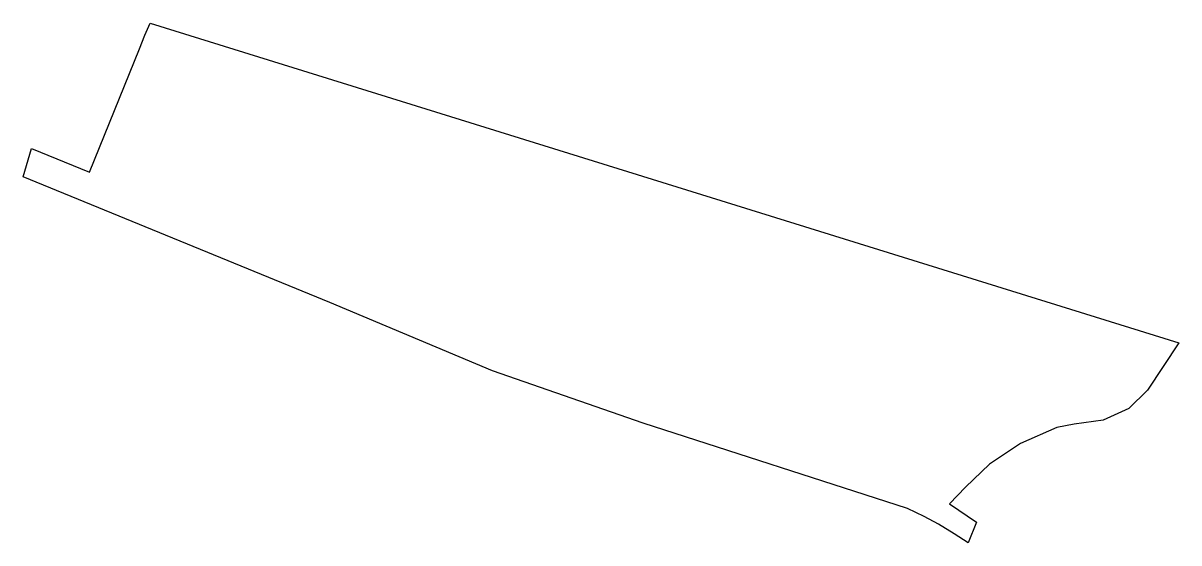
# Model space of a CAD drawing. Header units: metres. Extents: x 2681535 to 2681867, y 1249459 to 1249609.
import ezdxf

# ---------------------------------------------------------------- set-up
doc = ezdxf.new("R2010")
doc.units = ezdxf.units.M
doc.layers.add('flaeche', color=7, linetype='Continuous', true_color=0xffffff)

msp = doc.modelspace()

# ---------------------------------------------------------------- linework, layer by layer
at = {"layer": 'flaeche'}
msp.add_lwpolyline([(2681867.1, 1249516.7), (2681858.1, 1249503.06), (2681852.67, 1249497.79), (2681845.34, 1249494.42), (2681836.96, 1249493.36), (2681832, 1249492.36), (2681821.51, 1249487.78), (2681812.6, 1249481.77), (2681805.69, 1249475.18), (2681801.1, 1249470.43), (2681808.89, 1249465.14), (2681806.44, 1249459.15), (2681802.43, 1249461.74), (2681797.91, 1249464.54), (2681793.83, 1249466.79), (2681789.02, 1249469.06), (2681713.03, 1249493.59), (2681669.69, 1249508.69), (2681622.89, 1249528.3), (2681534.61, 1249564.54), (2681536.99, 1249572.67), (2681553.73, 1249565.87), (2681568.12, 1249601.34), (2681569.61, 1249605.23), (2681571.15, 1249608.73)], close=True, dxfattribs=at)

doc.saveas('drawing.dxf')
